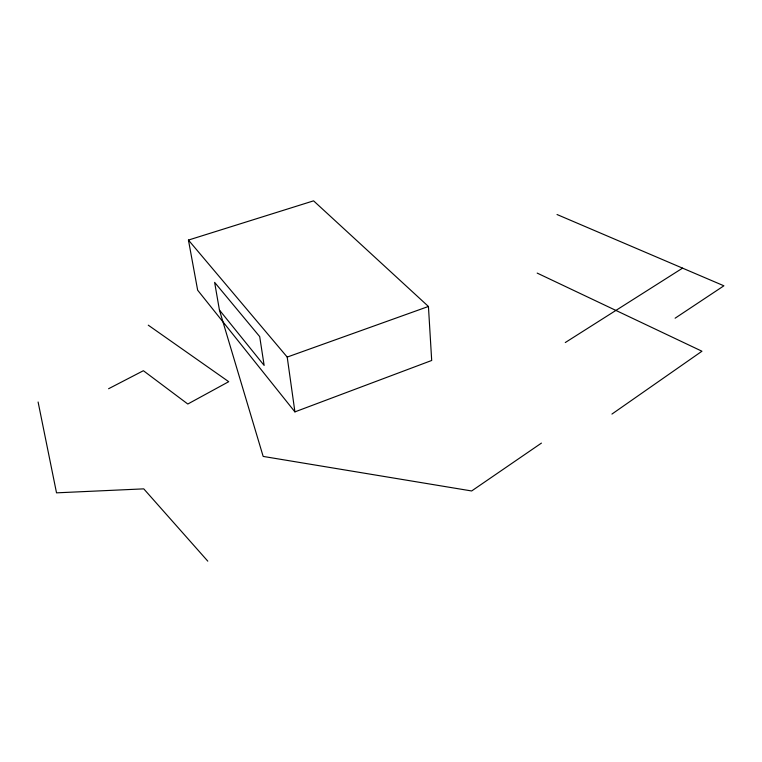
<?xml version="1.0" encoding="UTF-8"?>
<svg xmlns="http://www.w3.org/2000/svg" width="762" height="762" viewBox="0 0 762 762"><rect width="100%" height="100%" fill="white"/><g stroke="black" fill="none" stroke-linecap="round" stroke-linejoin="round"><path stroke-width="1.14" d="M611.934 414.071L701.954 351.225L537.181 273.091M541.43 443.103L471.649 490.966L263.166 456.419L219.427 310.029L214.627 282.369L259.699 336.604L264.138 365.417L219.427 310.029M675.113 318.202L723.9 285.798L557.032 214.522M565.28 342.538L682.562 268.138M108.595 388.734L143.38 370.713L187.804 404.022L228.724 381.686L148.266 325.174M294.913 411.88L431.692 360.474L428.435 306.467L313.582 200.844L188.443 240.068L197.653 290.198L294.913 411.88L287.207 357.073L188.443 240.068M287.207 357.073L428.435 306.467M207.797 561.156L143.77 488.861L56.521 492.843L38.1 402.003"/></g></svg>
